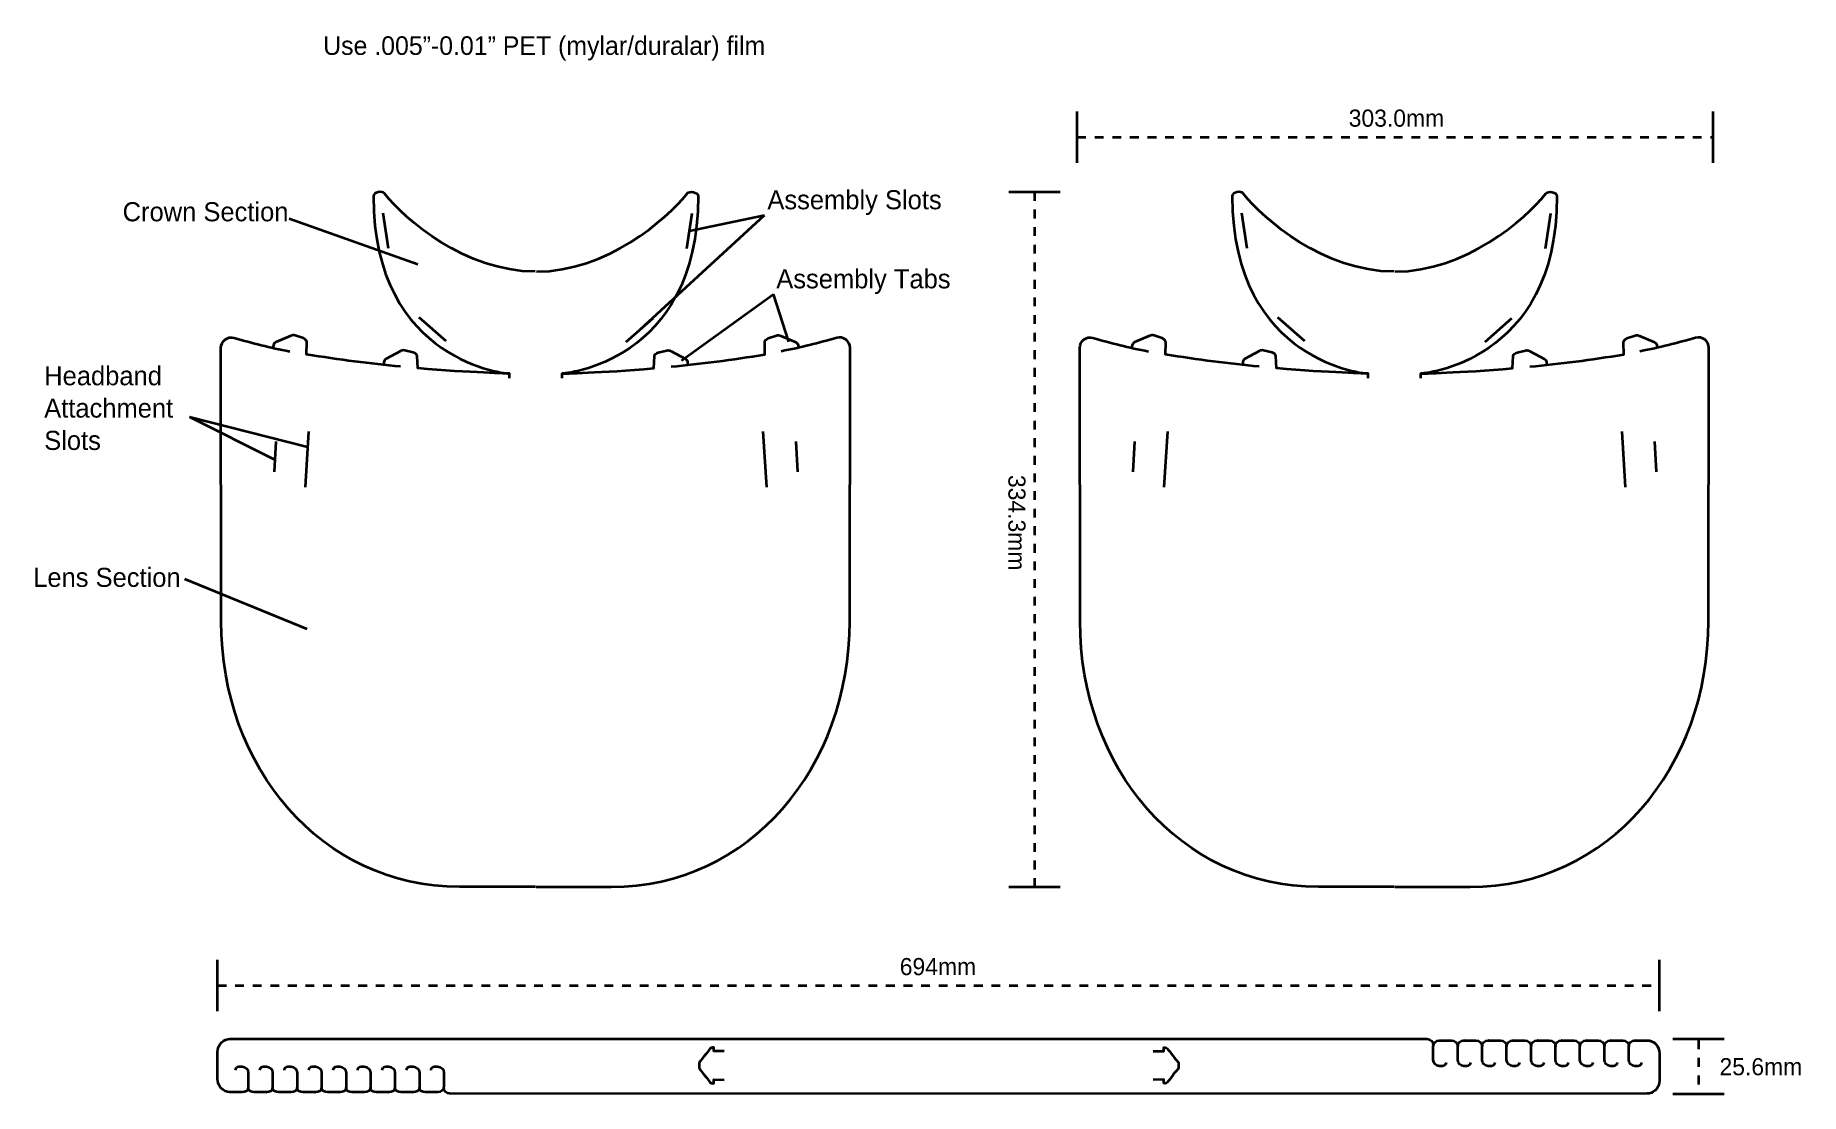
# Model space of a CAD drawing. Header units: inches. Extents: x 44 to 893, y -554 to -45.
import ezdxf

# ---------------------------------------------------------------- set-up
doc = ezdxf.new("R2010")
doc.units = ezdxf.units.IN
doc.header["$MEASUREMENT"] = 0
for name, pattern in [('AI-Linetype-1', [8.466667, 4.233333, -4.233333]), ('AI-Linetype-2', [8.466667, 4.233333, -4.233333]), ('AI-Linetype-3', [8.466667, 4.233333, -4.233333]), ('AI-Linetype-4', [8.466667, 4.233333, -4.233333])]:
    doc.linetypes.add(name, pattern=pattern)
doc.layers.add('Layer 1', color=7, linetype='Continuous')

msp = doc.modelspace()

# ---------------------------------------------------------------- linework, layer by layer
at = {"layer": 'Layer 1', "color": 114, "lineweight": 35, "true_color": 0x009344}
for points in [[(545.19, -106.17), (545.19, -81.47)], [(851.29, -106.17), (851.29, -81.47)], [(512.3, -120.2), (536.99, -120.2)], [(512.3, -454.51), (536.99, -454.51)], [(131.41, -514.39), (131.41, -489.7)], [(825.48, -514.39), (825.48, -489.7)], [(831.93, -527.72), (856.62, -527.72)], [(831.93, -554.07), (856.62, -554.07)]]:
    msp.add_lwpolyline(points, dxfattribs=at)
at = {"layer": 'Layer 1', "color": 114, "linetype": 'AI-Linetype-1', "lineweight": 35, "true_color": 0x009344}
msp.add_lwpolyline([(545.19, -93.82), (851.29, -93.82)], dxfattribs=at)
at = {"layer": 'Layer 1', "color": 114, "linetype": 'AI-Linetype-2', "lineweight": 35, "true_color": 0x009344}
msp.add_lwpolyline([(524.65, -120.2), (524.65, -454.51)], dxfattribs=at)
at = {"layer": 'Layer 1', "color": 230, "lineweight": 35, "true_color": 0xec008b}
for points in [[(165.88, -132.96), (227.85, -155)], [(335, -186.29), (394.69, -131.3)], [(358.54, -138.89), (394.69, -131.3)], [(354.67, -201.28), (398.97, -169.35)], [(406.36, -192.37), (398.97, -169.35)], [(117.9, -228.42), (174.7, -242.88)], [(117.9, -228.42), (158.87, -248.88)], [(115.43, -306.4), (174.33, -330.38)]]:
    msp.add_lwpolyline(points, dxfattribs=at)
at = {"layer": 'Layer 1', "color": 250, "lineweight": 35, "true_color": 0x231f20}
for points in [[(213.7, -147.42), (211.09, -130.36)], [(357.23, -147.42), (359.84, -130.36)], [(627.08, -147.42), (624.47, -130.36)], [(770.61, -147.42), (773.22, -130.36)], [(241.37, -192.02), (228.46, -180.56)], [(328.15, -192.37), (341.06, -180.91)], [(654.75, -192.02), (641.84, -180.56)], [(741.53, -192.37), (754.44, -180.91)], [(271.91, -209.82), (271.91, -207.62)], [(297.26, -209.82), (297.26, -207.62)], [(685.29, -209.82), (685.29, -207.62)], [(710.64, -209.82), (710.64, -207.62)], [(175.26, -235.52), (173.58, -262.24)], [(393.91, -235.52), (395.59, -262.24)], [(588.64, -235.52), (586.96, -262.24)], [(807.29, -235.52), (808.97, -262.24)], [(159.47, -240.29), (158.61, -254.79)], [(409.7, -240.29), (410.56, -254.79)], [(572.85, -240.29), (571.99, -254.79)], [(823.08, -240.29), (823.94, -254.79)]]:
    msp.add_lwpolyline(points, dxfattribs=at)
at = {"layer": 'Layer 1', "color": 114, "linetype": 'AI-Linetype-3', "lineweight": 35, "true_color": 0x009344}
msp.add_lwpolyline([(131.41, -502.05), (825.48, -502.05)], dxfattribs=at)
at = {"layer": 'Layer 1', "color": 114, "linetype": 'AI-Linetype-4', "lineweight": 35, "true_color": 0x009344}
msp.add_lwpolyline([(844.27, -528.42), (844.27, -554.07)], dxfattribs=at)
at = {"layer": 'Layer 1', "color": 250, "lineweight": 35, "true_color": 0x231f20}
for points, knots in [([(284.31, -158.54), (250.57, -158.45), (221.8, -133.57), (211.77, -120.96), (210.58, -119.47), (206.42, -120.33), (206.44, -122.24), (206.44, -122.24), (206.43, -122.24), (206.43, -122.24), (206.43, -202.89), (271.88, -207.61), (271.91, -207.62), (271.91, -207.62), (271.91, -207.62), (271.91, -207.62), (271.91, -207.62), (271.91, -207.62), (271.91, -207.62), (271.91, -207.62), (271.91, -207.62), (271.91, -207.62), (271.87, -207.62), (253.26, -207.21), (227.83, -205.02), (227.83, -205.02), (227.83, -205.03), (227.83, -205.03), (227.83, -205.03), (227.43, -199.29), (227.43, -199.29), (227.38, -198.3), (226.61, -197.78), (225.62, -197.4), (225.62, -197.4), (221.51, -196.46), (221.51, -196.46), (220.8, -196.29), (220.05, -196.39), (219.4, -196.75), (219.4, -196.75), (212.53, -200.5), (212.53, -200.5), (211.95, -200.82), (211.56, -201.41), (211.5, -202.07), (211.5, -202.07), (211.37, -203.47), (211.37, -203.47)], [0, 0, 0, 0, 1, 1, 1, 2, 2, 2, 3, 3, 3, 4, 4, 4, 5, 5, 5, 6, 6, 6, 7, 7, 7, 8, 8, 8, 9, 9, 9, 10, 10, 10, 11, 11, 11, 12, 12, 12, 13, 13, 13, 14, 14, 14, 15, 15, 15, 16, 16, 16, 16]), ([(284.86, -158.54), (318.6, -158.45), (347.37, -133.57), (357.4, -120.96), (358.59, -119.47), (362.75, -120.33), (362.73, -122.24), (362.73, -122.24), (362.74, -122.24), (362.74, -122.24), (362.74, -202.89), (297.3, -207.61), (297.26, -207.62), (297.26, -207.62), (297.26, -207.62), (297.26, -207.62), (297.26, -207.62), (297.26, -207.62), (297.26, -207.62), (297.26, -207.62), (297.26, -207.62), (297.26, -207.62), (297.3, -207.62), (315.91, -207.21), (341.35, -205.02), (341.35, -205.02), (341.35, -205.03), (341.35, -205.03), (341.35, -205.03), (341.74, -199.29), (341.74, -199.29), (341.79, -198.3), (342.56, -197.78), (343.55, -197.4), (343.55, -197.4), (347.66, -196.46), (347.66, -196.46), (348.37, -196.29), (349.12, -196.39), (349.77, -196.75), (349.77, -196.75), (356.64, -200.5), (356.64, -200.5), (357.22, -200.82), (357.61, -201.41), (357.67, -202.07), (357.67, -202.07), (357.8, -203.47), (357.8, -203.47)], [0, 0, 0, 0, 1, 1, 1, 2, 2, 2, 3, 3, 3, 4, 4, 4, 5, 5, 5, 6, 6, 6, 7, 7, 7, 8, 8, 8, 9, 9, 9, 10, 10, 10, 11, 11, 11, 12, 12, 12, 13, 13, 13, 14, 14, 14, 15, 15, 15, 16, 16, 16, 16]), ([(697.69, -158.54), (663.95, -158.45), (635.18, -133.57), (625.15, -120.96), (623.96, -119.47), (619.8, -120.33), (619.82, -122.24), (619.82, -122.24), (619.81, -122.24), (619.81, -122.24), (619.81, -202.89), (685.25, -207.61), (685.29, -207.62), (685.29, -207.62), (685.29, -207.62), (685.29, -207.62), (685.29, -207.62), (685.29, -207.62), (685.29, -207.62), (685.29, -207.62), (685.29, -207.62), (685.29, -207.62), (685.25, -207.62), (666.64, -207.21), (641.2, -205.02), (641.2, -205.02), (641.2, -205.03), (641.2, -205.03), (641.2, -205.03), (640.81, -199.29), (640.81, -199.29), (640.76, -198.3), (639.99, -197.78), (639, -197.4), (639, -197.4), (634.89, -196.46), (634.89, -196.46), (634.18, -196.29), (633.43, -196.39), (632.78, -196.75), (632.78, -196.75), (625.91, -200.5), (625.91, -200.5), (625.33, -200.82), (624.94, -201.41), (624.88, -202.07), (624.88, -202.07), (624.75, -203.47), (624.75, -203.47)], [0, 0, 0, 0, 1, 1, 1, 2, 2, 2, 3, 3, 3, 4, 4, 4, 5, 5, 5, 6, 6, 6, 7, 7, 7, 8, 8, 8, 9, 9, 9, 10, 10, 10, 11, 11, 11, 12, 12, 12, 13, 13, 13, 14, 14, 14, 15, 15, 15, 16, 16, 16, 16]), ([(698.24, -158.54), (731.98, -158.45), (760.75, -133.57), (770.78, -120.96), (771.97, -119.47), (776.13, -120.33), (776.11, -122.24), (776.11, -122.24), (776.12, -122.24), (776.12, -122.24), (776.12, -202.89), (710.68, -207.61), (710.64, -207.62), (710.64, -207.62), (710.64, -207.62), (710.64, -207.62), (710.64, -207.62), (710.64, -207.62), (710.64, -207.62), (710.64, -207.62), (710.64, -207.62), (710.64, -207.62), (710.68, -207.62), (729.29, -207.21), (754.73, -205.02), (754.73, -205.02), (754.73, -205.03), (754.73, -205.03), (754.73, -205.03), (755.12, -199.29), (755.12, -199.29), (755.17, -198.3), (755.94, -197.78), (756.93, -197.4), (756.93, -197.4), (761.04, -196.46), (761.04, -196.46), (761.75, -196.29), (762.5, -196.39), (763.15, -196.75), (763.15, -196.75), (770.02, -200.5), (770.02, -200.5), (770.6, -200.82), (770.99, -201.41), (771.05, -202.07), (771.05, -202.07), (771.18, -203.47), (771.18, -203.47)], [0, 0, 0, 0, 1, 1, 1, 2, 2, 2, 3, 3, 3, 4, 4, 4, 5, 5, 5, 6, 6, 6, 7, 7, 7, 8, 8, 8, 9, 9, 9, 10, 10, 10, 11, 11, 11, 12, 12, 12, 13, 13, 13, 14, 14, 14, 15, 15, 15, 16, 16, 16, 16]), ([(284.39, -454.51), (284.39, -454.51), (247.94, -454.51), (247.94, -454.51), (181.14, -454.51), (133.19, -396.96), (133.19, -326.82), (133.19, -326.82), (133.03, -195.2), (133.03, -195.2), (133.03, -191.88), (136.2, -189.49), (139.39, -190.39), (148.33, -192.9), (156.39, -195.05), (166.15, -196.89)], [0, 0, 0, 0, 1, 1, 1, 2, 2, 2, 3, 3, 3, 4, 4, 4, 5, 5, 5, 5]), ([(219.41, -204.23), (205.35, -202.87), (189.73, -200.98), (174.29, -198.35), (174.29, -198.35), (174.27, -198.41), (174.27, -198.41), (174.27, -198.41), (174.27, -198.42), (174.27, -198.42), (174.27, -198.42), (174.41, -192.67), (174.41, -192.67), (174.46, -191.68), (173.74, -191.09), (172.79, -190.62), (172.79, -190.62), (168.79, -189.29), (168.79, -189.29), (168.1, -189.06), (167.34, -189.1), (166.66, -189.39), (166.66, -189.39), (159.47, -192.48), (159.47, -192.48), (158.86, -192.74), (158.42, -193.29), (158.29, -193.94), (158.29, -193.94), (158.03, -195.32), (158.03, -195.32)], [0, 0, 0, 0, 1, 1, 1, 2, 2, 2, 3, 3, 3, 4, 4, 4, 5, 5, 5, 6, 6, 6, 7, 7, 7, 8, 8, 8, 9, 9, 9, 10, 10, 10, 10]), ([(284.79, -454.51), (284.79, -454.51), (320.93, -454.51), (320.93, -454.51), (387.73, -454.51), (435.68, -396.96), (435.68, -326.82), (435.68, -326.82), (435.84, -195.2), (435.84, -195.2), (435.84, -191.88), (432.67, -189.49), (429.48, -190.39), (420.54, -192.9), (412.48, -195.05), (402.72, -196.89)], [0, 0, 0, 0, 1, 1, 1, 2, 2, 2, 3, 3, 3, 4, 4, 4, 5, 5, 5, 5]), ([(349.76, -204.23), (363.83, -202.87), (379.44, -200.98), (394.89, -198.35), (394.89, -198.35), (394.9, -198.41), (394.9, -198.41), (394.9, -198.41), (394.9, -198.42), (394.9, -198.42), (394.9, -198.42), (394.76, -192.67), (394.76, -192.67), (394.72, -191.68), (395.43, -191.09), (396.38, -190.62), (396.38, -190.62), (400.38, -189.29), (400.38, -189.29), (401.08, -189.06), (401.83, -189.1), (402.51, -189.39), (402.51, -189.39), (409.7, -192.48), (409.7, -192.48), (410.31, -192.74), (410.75, -193.29), (410.88, -193.94), (410.88, -193.94), (411.14, -195.32), (411.14, -195.32)], [0, 0, 0, 0, 1, 1, 1, 2, 2, 2, 3, 3, 3, 4, 4, 4, 5, 5, 5, 6, 6, 6, 7, 7, 7, 8, 8, 8, 9, 9, 9, 10, 10, 10, 10]), ([(697.77, -454.51), (697.77, -454.51), (661.32, -454.51), (661.32, -454.51), (594.52, -454.51), (546.57, -396.96), (546.57, -326.82), (546.57, -326.82), (546.41, -195.2), (546.41, -195.2), (546.41, -191.88), (549.58, -189.49), (552.77, -190.39), (561.71, -192.9), (569.77, -195.05), (579.53, -196.89)], [0, 0, 0, 0, 1, 1, 1, 2, 2, 2, 3, 3, 3, 4, 4, 4, 5, 5, 5, 5]), ([(632.79, -204.23), (618.73, -202.87), (603.11, -200.98), (587.67, -198.35), (587.67, -198.35), (587.65, -198.41), (587.65, -198.41), (587.65, -198.41), (587.65, -198.42), (587.65, -198.42), (587.65, -198.42), (587.79, -192.67), (587.79, -192.67), (587.83, -191.68), (587.12, -191.09), (586.17, -190.62), (586.17, -190.62), (582.17, -189.29), (582.17, -189.29), (581.47, -189.06), (580.72, -189.1), (580.04, -189.39), (580.04, -189.39), (572.85, -192.48), (572.85, -192.48), (572.24, -192.74), (571.8, -193.29), (571.67, -193.94), (571.67, -193.94), (571.41, -195.32), (571.41, -195.32)], [0, 0, 0, 0, 1, 1, 1, 2, 2, 2, 3, 3, 3, 4, 4, 4, 5, 5, 5, 6, 6, 6, 7, 7, 7, 8, 8, 8, 9, 9, 9, 10, 10, 10, 10]), ([(698.16, -454.51), (698.16, -454.51), (734.31, -454.51), (734.31, -454.51), (801.11, -454.51), (849.06, -396.96), (849.06, -326.82), (849.06, -326.82), (849.22, -195.2), (849.22, -195.2), (849.22, -191.88), (846.05, -189.49), (842.86, -190.39), (833.92, -192.9), (825.86, -195.05), (816.1, -196.89)], [0, 0, 0, 0, 1, 1, 1, 2, 2, 2, 3, 3, 3, 4, 4, 4, 5, 5, 5, 5]), ([(763.14, -204.23), (777.2, -202.87), (792.82, -200.98), (808.26, -198.35), (808.26, -198.35), (808.28, -198.41), (808.28, -198.41), (808.28, -198.41), (808.28, -198.42), (808.28, -198.42), (808.28, -198.42), (808.14, -192.67), (808.14, -192.67), (808.1, -191.68), (808.81, -191.09), (809.76, -190.62), (809.76, -190.62), (813.76, -189.29), (813.76, -189.29), (814.46, -189.06), (815.21, -189.1), (815.89, -189.39), (815.89, -189.39), (823.08, -192.48), (823.08, -192.48), (823.69, -192.74), (824.13, -193.29), (824.26, -193.94), (824.26, -193.94), (824.52, -195.32), (824.52, -195.32)], [0, 0, 0, 0, 1, 1, 1, 2, 2, 2, 3, 3, 3, 4, 4, 4, 5, 5, 5, 6, 6, 6, 7, 7, 7, 8, 8, 8, 9, 9, 9, 10, 10, 10, 10]), ([(140.02, -542.72), (140.02, -541.78), (140.78, -541.02), (141.72, -541.02), (141.72, -541.02), (143.2, -541.02), (143.2, -541.02), (144.84, -541.02), (146.16, -542.35), (146.16, -543.98), (146.16, -543.98), (146.16, -551.1), (146.16, -551.1), (146.16, -552.74), (144.84, -553.36), (143.2, -553.36), (143.2, -553.36), (143.07, -553.36), (143.07, -553.36), (143.07, -553.36), (137.36, -553.36), (137.36, -553.36), (137.36, -553.36), (137.32, -553.35), (137.32, -553.35), (137.32, -553.35), (137.36, -553.35), (137.36, -553.35), (134.08, -553.35), (131.41, -550.51), (131.41, -547), (131.41, -547), (131.41, -534.07), (131.41, -534.07), (131.41, -532.25), (132.13, -530.61), (133.29, -529.45), (133.29, -529.45), (133.5, -529.24), (133.5, -529.24), (134.53, -528.34), (135.92, -527.72), (137.36, -527.72), (137.36, -527.72), (713.61, -527.72), (713.61, -527.72), (715.24, -527.72), (716.57, -529.05), (716.57, -530.69)], [0, 0, 0, 0, 1, 1, 1, 2, 2, 2, 3, 3, 3, 4, 4, 4, 5, 5, 5, 6, 6, 6, 7, 7, 7, 8, 8, 8, 9, 9, 9, 10, 10, 10, 11, 11, 11, 12, 12, 12, 13, 13, 13, 14, 14, 14, 15, 15, 15, 16, 16, 16, 16]), ([(816.87, -539.07), (816.87, -540), (816.11, -540.77), (815.18, -540.77), (815.18, -540.77), (813.69, -540.77), (813.69, -540.77), (812.06, -540.77), (810.73, -539.44), (810.73, -537.8), (810.73, -537.8), (810.73, -531.39), (810.73, -531.39), (810.73, -529.75), (812.06, -528.42), (813.69, -528.42), (813.69, -528.42), (813.82, -528.42), (813.82, -528.42), (813.82, -528.42), (813.69, -528.42), (813.69, -528.42), (813.69, -528.42), (819.53, -528.42), (819.53, -528.42), (819.53, -528.42), (819.57, -528.43), (819.57, -528.43), (819.57, -528.43), (819.53, -528.43), (819.53, -528.43), (822.82, -528.43), (825.48, -531.27), (825.48, -534.78), (825.48, -534.78), (825.48, -534.77), (825.48, -534.77), (825.48, -534.77), (825.48, -547.71), (825.48, -547.71), (825.48, -549.53), (824.76, -551.17), (823.61, -552.33), (823.61, -552.33), (823.32, -552.61), (823.32, -552.61), (822.29, -553.52), (820.97, -554.06), (819.53, -554.06), (819.53, -554.06), (243.25, -554.07), (243.25, -554.07)], [0, 0, 0, 0, 1, 1, 1, 2, 2, 2, 3, 3, 3, 4, 4, 4, 5, 5, 5, 6, 6, 6, 7, 7, 7, 8, 8, 8, 9, 9, 9, 10, 10, 10, 11, 11, 11, 12, 12, 12, 13, 13, 13, 14, 14, 14, 15, 15, 15, 16, 16, 16, 17, 17, 17, 17]), ([(375.27, -533.54), (375.27, -533.54), (370.25, -533.64), (370.25, -533.64), (370.25, -533.64), (370.25, -531.88), (370.25, -531.88), (370.25, -531.67), (369.33, -531.87), (369.13, -531.96), (368.03, -532.41), (369.13, -531.96), (363.83, -538.25), (363.47, -538.67), (363.19, -539.16), (363.19, -539.71), (363.19, -539.71), (363.19, -541.24), (363.19, -541.24), (363.19, -541.8), (363.47, -542.28), (363.83, -542.71), (369.13, -549), (368.03, -548.55), (369.13, -549), (369.33, -549.08), (370.25, -549.29), (370.25, -549.07), (370.25, -549.07), (370.25, -547.31), (370.25, -547.31), (370.25, -547.31), (375.27, -547.42), (375.27, -547.42)], [0, 0, 0, 0, 1, 1, 1, 2, 2, 2, 3, 3, 3, 4, 4, 4, 5, 5, 5, 6, 6, 6, 7, 7, 7, 8, 8, 8, 9, 9, 9, 10, 10, 10, 11, 11, 11, 11]), ([(581.84, -533.54), (581.84, -533.54), (586.86, -533.64), (586.86, -533.64), (586.86, -533.64), (586.86, -531.88), (586.86, -531.88), (586.86, -531.67), (587.78, -531.87), (587.98, -531.96), (589.08, -532.41), (591.64, -536.72), (593.28, -538.25), (593.69, -538.63), (593.92, -539.16), (593.92, -539.71), (593.92, -539.71), (593.92, -541.24), (593.92, -541.24), (593.92, -541.8), (593.69, -542.33), (593.28, -542.71), (591.64, -544.23), (589.08, -548.55), (587.98, -549), (587.78, -549.08), (586.86, -549.29), (586.86, -549.07), (586.86, -549.07), (586.86, -547.31), (586.86, -547.31), (586.86, -547.31), (581.84, -547.42), (581.84, -547.42)], [0, 0, 0, 0, 1, 1, 1, 2, 2, 2, 3, 3, 3, 4, 4, 4, 5, 5, 5, 6, 6, 6, 7, 7, 7, 8, 8, 8, 9, 9, 9, 10, 10, 10, 11, 11, 11, 11]), ([(722.72, -539.07), (722.72, -540), (721.96, -540.77), (721.02, -540.77), (721.02, -540.77), (719.54, -540.77), (719.54, -540.77), (717.9, -540.77), (716.57, -539.44), (716.57, -537.8), (716.57, -537.8), (716.57, -531.39), (716.57, -531.39), (716.57, -529.75), (717.9, -528.42), (719.54, -528.42), (719.54, -528.42), (719.67, -528.42), (719.67, -528.42), (719.67, -528.42), (719.54, -528.42), (719.54, -528.42), (719.54, -528.42), (725.38, -528.42), (725.38, -528.42), (727.01, -528.42), (728.34, -529.75), (728.34, -531.39)], [0, 0, 0, 0, 1, 1, 1, 2, 2, 2, 3, 3, 3, 4, 4, 4, 5, 5, 5, 6, 6, 6, 7, 7, 7, 8, 8, 8, 9, 9, 9, 9]), ([(734.49, -539.07), (734.49, -540), (733.73, -540.77), (732.79, -540.77), (732.79, -540.77), (731.31, -540.77), (731.31, -540.77), (729.67, -540.77), (728.34, -539.44), (728.34, -537.8), (728.34, -537.8), (728.34, -531.39), (728.34, -531.39), (728.34, -529.75), (729.67, -528.42), (731.31, -528.42), (731.31, -528.42), (731.44, -528.42), (731.44, -528.42), (731.44, -528.42), (731.31, -528.42), (731.31, -528.42), (731.31, -528.42), (737.15, -528.42), (737.15, -528.42), (738.78, -528.42), (740.11, -529.75), (740.11, -531.39)], [0, 0, 0, 0, 1, 1, 1, 2, 2, 2, 3, 3, 3, 4, 4, 4, 5, 5, 5, 6, 6, 6, 7, 7, 7, 8, 8, 8, 9, 9, 9, 9]), ([(746.26, -539.07), (746.26, -540), (745.5, -540.77), (744.56, -540.77), (744.56, -540.77), (743.08, -540.77), (743.08, -540.77), (741.44, -540.77), (740.11, -539.44), (740.11, -537.8), (740.11, -537.8), (740.11, -531.39), (740.11, -531.39), (740.11, -529.75), (741.44, -528.42), (743.08, -528.42), (743.08, -528.42), (743.21, -528.42), (743.21, -528.42), (743.21, -528.42), (743.08, -528.42), (743.08, -528.42), (743.08, -528.42), (748.92, -528.42), (748.92, -528.42), (750.55, -528.42), (751.88, -529.75), (751.88, -531.39)], [0, 0, 0, 0, 1, 1, 1, 2, 2, 2, 3, 3, 3, 4, 4, 4, 5, 5, 5, 6, 6, 6, 7, 7, 7, 8, 8, 8, 9, 9, 9, 9]), ([(758.03, -539.07), (758.03, -540), (757.27, -540.77), (756.33, -540.77), (756.33, -540.77), (754.85, -540.77), (754.85, -540.77), (753.21, -540.77), (751.88, -539.44), (751.88, -537.8), (751.88, -537.8), (751.88, -531.39), (751.88, -531.39), (751.88, -529.75), (753.21, -528.42), (754.85, -528.42), (754.85, -528.42), (754.98, -528.42), (754.98, -528.42), (754.98, -528.42), (754.85, -528.42), (754.85, -528.42), (754.85, -528.42), (760.68, -528.42), (760.68, -528.42), (762.32, -528.42), (763.65, -529.75), (763.65, -531.39)], [0, 0, 0, 0, 1, 1, 1, 2, 2, 2, 3, 3, 3, 4, 4, 4, 5, 5, 5, 6, 6, 6, 7, 7, 7, 8, 8, 8, 9, 9, 9, 9]), ([(769.8, -539.07), (769.8, -540), (769.04, -540.77), (768.1, -540.77), (768.1, -540.77), (766.62, -540.77), (766.62, -540.77), (764.98, -540.77), (763.65, -539.44), (763.65, -537.8), (763.65, -537.8), (763.65, -531.39), (763.65, -531.39), (763.65, -529.75), (764.98, -528.42), (766.62, -528.42), (766.62, -528.42), (766.74, -528.42), (766.74, -528.42), (766.74, -528.42), (766.62, -528.42), (766.62, -528.42), (766.62, -528.42), (772.45, -528.42), (772.45, -528.42), (774.09, -528.42), (775.42, -529.75), (775.42, -531.39)], [0, 0, 0, 0, 1, 1, 1, 2, 2, 2, 3, 3, 3, 4, 4, 4, 5, 5, 5, 6, 6, 6, 7, 7, 7, 8, 8, 8, 9, 9, 9, 9]), ([(781.57, -539.07), (781.57, -540), (780.81, -540.77), (779.87, -540.77), (779.87, -540.77), (778.38, -540.77), (778.38, -540.77), (776.75, -540.77), (775.42, -539.44), (775.42, -537.8), (775.42, -537.8), (775.42, -531.39), (775.42, -531.39), (775.42, -529.75), (776.75, -528.42), (778.38, -528.42), (778.38, -528.42), (778.51, -528.42), (778.51, -528.42), (778.51, -528.42), (778.38, -528.42), (778.38, -528.42), (778.38, -528.42), (784.22, -528.42), (784.22, -528.42), (785.86, -528.42), (787.19, -529.75), (787.19, -531.39)], [0, 0, 0, 0, 1, 1, 1, 2, 2, 2, 3, 3, 3, 4, 4, 4, 5, 5, 5, 6, 6, 6, 7, 7, 7, 8, 8, 8, 9, 9, 9, 9]), ([(793.34, -539.07), (793.34, -540), (792.57, -540.77), (791.64, -540.77), (791.64, -540.77), (790.15, -540.77), (790.15, -540.77), (788.52, -540.77), (787.19, -539.44), (787.19, -537.8), (787.19, -537.8), (787.19, -531.39), (787.19, -531.39), (787.19, -529.75), (788.52, -528.42), (790.15, -528.42), (790.15, -528.42), (790.28, -528.42), (790.28, -528.42), (790.28, -528.42), (790.15, -528.42), (790.15, -528.42), (790.15, -528.42), (795.99, -528.42), (795.99, -528.42), (797.63, -528.42), (798.96, -529.75), (798.96, -531.39)], [0, 0, 0, 0, 1, 1, 1, 2, 2, 2, 3, 3, 3, 4, 4, 4, 5, 5, 5, 6, 6, 6, 7, 7, 7, 8, 8, 8, 9, 9, 9, 9]), ([(805.1, -539.07), (805.1, -540), (804.34, -540.77), (803.41, -540.77), (803.41, -540.77), (801.92, -540.77), (801.92, -540.77), (800.29, -540.77), (798.96, -539.44), (798.96, -537.8), (798.96, -537.8), (798.96, -531.39), (798.96, -531.39), (798.96, -529.75), (800.29, -528.42), (801.92, -528.42), (801.92, -528.42), (802.05, -528.42), (802.05, -528.42), (802.05, -528.42), (801.92, -528.42), (801.92, -528.42), (801.92, -528.42), (807.76, -528.42), (807.76, -528.42), (809.4, -528.42), (810.73, -529.75), (810.73, -531.39)], [0, 0, 0, 0, 1, 1, 1, 2, 2, 2, 3, 3, 3, 4, 4, 4, 5, 5, 5, 6, 6, 6, 7, 7, 7, 8, 8, 8, 9, 9, 9, 9]), ([(151.79, -542.72), (151.79, -541.78), (152.55, -541.02), (153.49, -541.02), (153.49, -541.02), (154.97, -541.02), (154.97, -541.02), (156.61, -541.02), (157.93, -542.35), (157.93, -543.98), (157.93, -543.98), (157.93, -551.1), (157.93, -551.1), (157.93, -552.74), (156.61, -553.36), (154.97, -553.36), (154.97, -553.36), (154.84, -553.36), (154.84, -553.36), (154.84, -553.36), (154.97, -553.36), (154.97, -553.36), (154.97, -553.36), (149.13, -553.36), (149.13, -553.36), (147.49, -553.36), (146.16, -552.74), (146.16, -551.1)], [0, 0, 0, 0, 1, 1, 1, 2, 2, 2, 3, 3, 3, 4, 4, 4, 5, 5, 5, 6, 6, 6, 7, 7, 7, 8, 8, 8, 9, 9, 9, 9]), ([(163.56, -542.72), (163.56, -541.78), (164.32, -541.02), (165.26, -541.02), (165.26, -541.02), (166.74, -541.02), (166.74, -541.02), (168.38, -541.02), (169.7, -542.35), (169.7, -543.98), (169.7, -543.98), (169.7, -551.1), (169.7, -551.1), (169.7, -552.74), (168.38, -553.36), (166.74, -553.36), (166.74, -553.36), (166.61, -553.36), (166.61, -553.36), (166.61, -553.36), (166.74, -553.36), (166.74, -553.36), (166.74, -553.36), (160.9, -553.36), (160.9, -553.36), (159.26, -553.36), (157.93, -552.74), (157.93, -551.1)], [0, 0, 0, 0, 1, 1, 1, 2, 2, 2, 3, 3, 3, 4, 4, 4, 5, 5, 5, 6, 6, 6, 7, 7, 7, 8, 8, 8, 9, 9, 9, 9]), ([(175.33, -542.72), (175.33, -541.78), (176.09, -541.02), (177.02, -541.02), (177.02, -541.02), (178.51, -541.02), (178.51, -541.02), (180.15, -541.02), (181.47, -542.35), (181.47, -543.98), (181.47, -543.98), (181.47, -551.1), (181.47, -551.1), (181.47, -552.74), (180.15, -553.36), (178.51, -553.36), (178.51, -553.36), (178.38, -553.36), (178.38, -553.36), (178.38, -553.36), (178.51, -553.36), (178.51, -553.36), (178.51, -553.36), (172.67, -553.36), (172.67, -553.36), (171.03, -553.36), (169.7, -552.74), (169.7, -551.1)], [0, 0, 0, 0, 1, 1, 1, 2, 2, 2, 3, 3, 3, 4, 4, 4, 5, 5, 5, 6, 6, 6, 7, 7, 7, 8, 8, 8, 9, 9, 9, 9]), ([(187.1, -542.72), (187.1, -541.78), (187.86, -541.02), (188.79, -541.02), (188.79, -541.02), (190.28, -541.02), (190.28, -541.02), (191.91, -541.02), (193.24, -542.35), (193.24, -543.98), (193.24, -543.98), (193.24, -551.1), (193.24, -551.1), (193.24, -552.74), (191.91, -553.36), (190.28, -553.36), (190.28, -553.36), (190.15, -553.36), (190.15, -553.36), (190.15, -553.36), (190.28, -553.36), (190.28, -553.36), (190.28, -553.36), (184.44, -553.36), (184.44, -553.36), (182.8, -553.36), (181.47, -552.74), (181.47, -551.1)], [0, 0, 0, 0, 1, 1, 1, 2, 2, 2, 3, 3, 3, 4, 4, 4, 5, 5, 5, 6, 6, 6, 7, 7, 7, 8, 8, 8, 9, 9, 9, 9]), ([(198.87, -542.72), (198.87, -541.78), (199.63, -541.02), (200.56, -541.02), (200.56, -541.02), (202.05, -541.02), (202.05, -541.02), (203.68, -541.02), (205.01, -542.35), (205.01, -543.98), (205.01, -543.98), (205.01, -551.1), (205.01, -551.1), (205.01, -552.74), (203.68, -553.36), (202.05, -553.36), (202.05, -553.36), (201.92, -553.36), (201.92, -553.36), (201.92, -553.36), (202.05, -553.36), (202.05, -553.36), (202.05, -553.36), (196.21, -553.36), (196.21, -553.36), (194.57, -553.36), (193.24, -552.74), (193.24, -551.1)], [0, 0, 0, 0, 1, 1, 1, 2, 2, 2, 3, 3, 3, 4, 4, 4, 5, 5, 5, 6, 6, 6, 7, 7, 7, 8, 8, 8, 9, 9, 9, 9]), ([(210.63, -542.72), (210.63, -541.78), (211.4, -541.02), (212.33, -541.02), (212.33, -541.02), (213.82, -541.02), (213.82, -541.02), (215.45, -541.02), (216.78, -542.35), (216.78, -543.98), (216.78, -543.98), (216.78, -551.1), (216.78, -551.1), (216.78, -552.74), (215.45, -553.36), (213.82, -553.36), (213.82, -553.36), (213.69, -553.36), (213.69, -553.36), (213.69, -553.36), (213.82, -553.36), (213.82, -553.36), (213.82, -553.36), (207.98, -553.36), (207.98, -553.36), (206.34, -553.36), (205.01, -552.74), (205.01, -551.1)], [0, 0, 0, 0, 1, 1, 1, 2, 2, 2, 3, 3, 3, 4, 4, 4, 5, 5, 5, 6, 6, 6, 7, 7, 7, 8, 8, 8, 9, 9, 9, 9]), ([(222.4, -542.72), (222.4, -541.78), (223.16, -541.02), (224.1, -541.02), (224.1, -541.02), (225.59, -541.02), (225.59, -541.02), (227.22, -541.02), (228.55, -542.35), (228.55, -543.98), (228.55, -543.98), (228.55, -551.1), (228.55, -551.1), (228.55, -552.74), (227.22, -553.36), (225.59, -553.36), (225.59, -553.36), (225.46, -553.36), (225.46, -553.36), (225.46, -553.36), (225.59, -553.36), (225.59, -553.36), (225.59, -553.36), (219.75, -553.36), (219.75, -553.36), (218.11, -553.36), (216.78, -552.74), (216.78, -551.1)], [0, 0, 0, 0, 1, 1, 1, 2, 2, 2, 3, 3, 3, 4, 4, 4, 5, 5, 5, 6, 6, 6, 7, 7, 7, 8, 8, 8, 9, 9, 9, 9]), ([(234.17, -542.72), (234.17, -541.78), (234.93, -541.02), (235.87, -541.02), (235.87, -541.02), (237.35, -541.02), (237.35, -541.02), (238.99, -541.02), (240.32, -542.35), (240.32, -543.98), (240.32, -543.98), (240.32, -550.4), (240.32, -550.4), (240.32, -552.03), (238.99, -553.36), (237.35, -553.36), (237.35, -553.36), (237.23, -553.36), (237.23, -553.36), (237.23, -553.36), (237.35, -553.36), (237.35, -553.36), (237.35, -553.36), (231.52, -553.36), (231.52, -553.36), (229.88, -553.36), (228.55, -552.74), (228.55, -551.1)], [0, 0, 0, 0, 1, 1, 1, 2, 2, 2, 3, 3, 3, 4, 4, 4, 5, 5, 5, 6, 6, 6, 7, 7, 7, 8, 8, 8, 9, 9, 9, 9]), ([(243.25, -554.06), (243.25, -554.06), (243.29, -554.06), (243.29, -554.06), (241.65, -554.06), (240.32, -552.73), (240.32, -551.09)], [0, 0, 0, 0, 1, 1, 1, 2, 2, 2, 2])]:
    msp.add_open_spline(points, degree=3, knots=knots, dxfattribs=at)

# ---------------------------------------------------------------- texts
at = {"layer": 'Layer 1', "color": 250, "true_color": 0x231f20, "attachment_point": 7}
for s, insert, char_height in [('\\fMyriad Pro|b0|i0|c0|p34;\\W1;Use .005”-0.01” PET (mylar/duralar) film', (182.24, -56.96), 8.9487), ('\\fMyriad Pro|b0|i0|c0|p34;\\W1;Assembly Slots', (396.06, -131.3), 9.1789), ('\\fMyriad Pro|b0|i0|c0|p34;\\W1;Crown Section', (85.71, -134.45), 9.1789), ('\\fMyriad Pro|b0|i0|c0|p34;\\W1;Assembly Tabs', (400.34, -169.35), 9.1789), ('\\fMyriad Pro|b0|i0|c0|p34;\\W1;Headband', (47.96, -213.35), 9.1789), ('\\fMyriad Pro|b0|i0|c0|p34;\\W1;Attachment', (47.96, -228.9), 9.1789), ('\\fMyriad Pro|b0|i0|c0|p34;\\W1;Slots', (47.96, -244.46), 9.1789), ('\\fMyriad Pro|b0|i0|c0|p34;\\W1;Lens Section', (42.67, -310.36), 9.1789)]:
    msp.add_mtext(s, dxfattribs=dict(at, insert=insert, char_height=char_height))
at = {"layer": 'Layer 1', "color": 114, "true_color": 0x009344, "char_height": 8.2395, "attachment_point": 7}
for s, insert in [('\\fMyriad Pro|b0|i0|c0|p34;\\W1;303.0mm', (675.89, -88.92)), ('\\fMyriad Pro|b0|i0|c0|p34;\\W1;694mm', (459.79, -497.15)), ('\\fMyriad Pro|b0|i0|c0|p34;\\W1;25.6mm', (854.38, -545.32))]:
    msp.add_mtext(s, dxfattribs=dict(at, insert=insert))
at = {"layer": 'Layer 1', "color": 114, "true_color": 0x009344, "insert": (511.95, -256.35), "char_height": 8.2395, "attachment_point": 7, "rotation": 270}
msp.add_mtext('\\fMyriad Pro|b0|i0|c0|p34;\\W1;334.3mm', dxfattribs=at)

doc.saveas('drawing.dxf')
